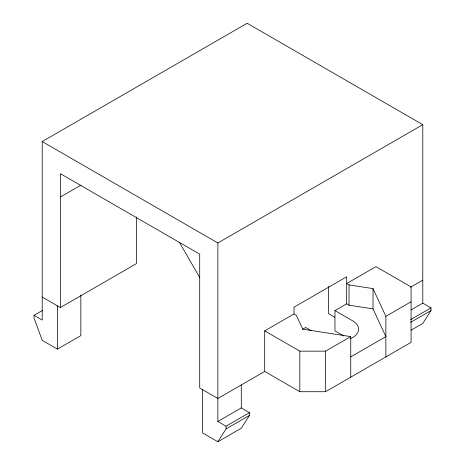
<?xml version="1.0" encoding="UTF-8"?>
<svg xmlns="http://www.w3.org/2000/svg" width="465" height="465" viewBox="0 0 465 465"><rect width="100%" height="100%" fill="white"/><g stroke="black" fill="none" stroke-linecap="round" stroke-linejoin="round"><path stroke-width="0.7" d="M202.641 389.693L202.641 432.962L217.864 441.75L226.06 428.904L249.478 415.385L249.478 412.676L241.283 407.945L217.864 421.464L217.864 242.98L422.79 124.661L422.79 303.151L411.083 309.911M249.478 415.385L241.283 428.23L217.864 441.75M422.79 303.151L430.991 307.882L430.991 310.591L422.79 323.437L411.083 330.197M80.852 295.217L80.852 335.602L57.433 349.128L42.21 340.339L34.009 318.025L34.009 315.322L42.21 320.054L42.21 141.563L247.136 23.25L422.79 124.661M60.357 197.044L80.986 185.14M34.009 315.322L42.641 310.341M42.21 297.065L60.357 307.545L136.478 263.603L136.478 216.992M60.357 307.545L60.357 173.678L199.712 254.134L199.712 388.002L217.864 398.482L264.701 371.436L264.701 330.871L293.979 313.968L296.333 315.328L302.762 329.179L350.75 336.602L350.75 377.167M302.61 329.272L305.691 327.488L311.335 330.749M343.745 335.939L334.963 330.871L334.963 310.591L346.675 303.825L349.029 305.185L373.023 308.9L385.88 336.602L350.75 356.888M410.467 287.283L422.79 280.163M264.701 330.871L299.832 351.151L325.552 351.151L350.75 336.602M385.88 356.888L385.88 316.322L411.083 301.773M217.864 421.464L226.06 426.202L249.478 412.676M410.647 319.629L430.991 307.882M410.647 322.332L430.991 310.591M264.701 371.436L299.832 391.722L325.552 391.722L411.083 342.339L411.083 286.922L375.952 266.643L346.675 283.545L349.029 284.906L373.023 288.614L385.88 316.322M42.21 141.563L217.864 242.98M334.963 310.591L352.528 320.728A20.698 11.95 0 0 1 350.186 338.799M334.783 317.246L328.523 313.631L328.523 286.382M179.473 242.451L199.712 277.5M373.023 288.614L373.023 308.9M349.029 284.906L349.029 305.185M346.675 303.825L346.675 276.785L293.979 307.208L293.979 313.968M325.552 351.151L325.552 391.722M299.832 351.151L299.832 391.722M241.283 384.956L241.283 407.945M226.06 426.202L226.06 428.904M57.433 305.854L57.433 349.128"/></g></svg>
